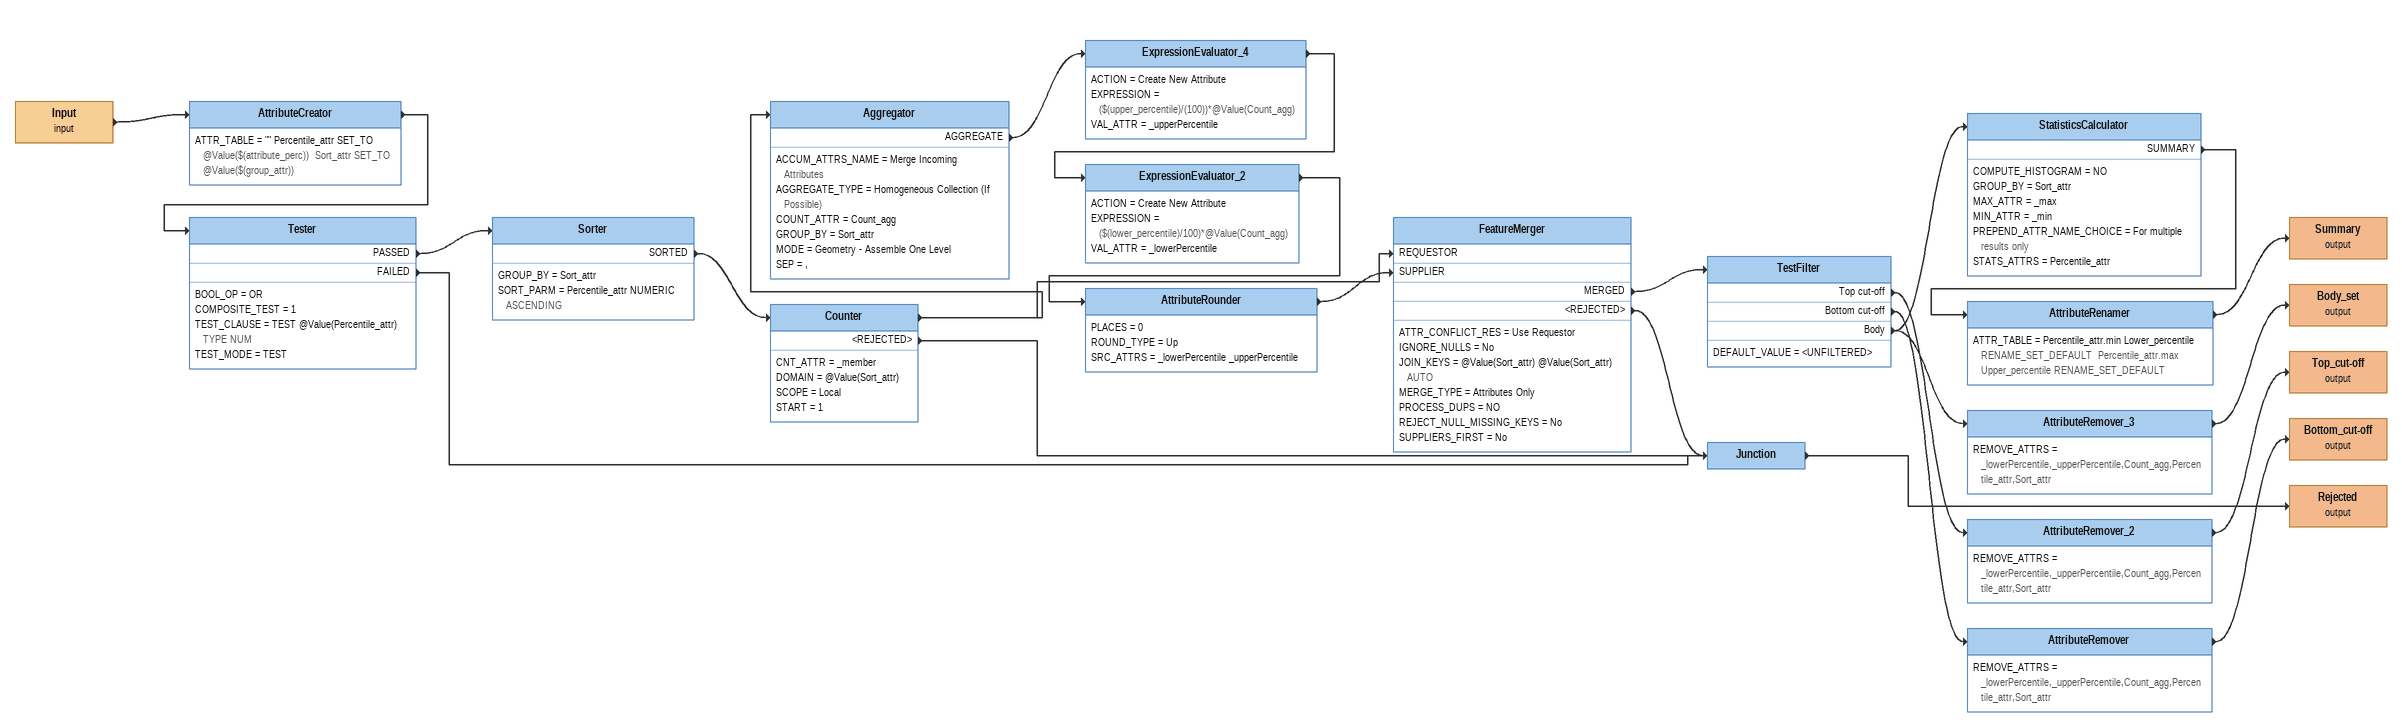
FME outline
Input (input)
    -> AttributeCreator
AttributeCreator
    ATTR_TABLE = "" Percentile_attr SET_TO @Value($(attribute_perc))  Sort_attr SET_TO @Value($(group_attr))
    -> Tester
Tester
    BOOL_OP = OR
    COMPOSITE_TEST = 1
    TEST_CLAUSE = TEST @Value(Percentile_attr) TYPE NUM
    TEST_MODE = TEST
    PASSED -> Sorter
    FAILED -> Junction
Sorter
    GROUP_BY = Sort_attr
    SORT_PARM = Percentile_attr NUMERIC ASCENDING
    SORTED -> Counter
Counter
    CNT_ATTR = _member
    DOMAIN = @Value(Sort_attr)
    SCOPE = Local
    START = 1
    -> FeatureMerger [REQUESTOR]
    -> Aggregator
    <REJECTED> -> Junction
Aggregator
    ACCUM_ATTRS_NAME = Merge Incoming Attributes
    AGGREGATE_TYPE = Homogeneous Collection (If Possible)
    COUNT_ATTR = Count_agg
    GROUP_BY = Sort_attr
    MODE = Geometry - Assemble One Level
    SEP = ,
    AGGREGATE -> ExpressionEvaluator_4
ExpressionEvaluator_4
    ACTION = Create New Attribute
    EXPRESSION = ($(upper_percentile)/(100))*@Value(Count_agg)
    VAL_ATTR = _upperPercentile
    -> ExpressionEvaluator_2
ExpressionEvaluator_2
    ACTION = Create New Attribute
    EXPRESSION = ($(lower_percentile)/100)*@Value(Count_agg)
    VAL_ATTR = _lowerPercentile
    -> AttributeRounder
AttributeRounder
    PLACES = 0
    ROUND_TYPE = Up
    SRC_ATTRS = _lowerPercentile _upperPercentile
    -> FeatureMerger [SUPPLIER]
FeatureMerger
    ATTR_CONFLICT_RES = Use Requestor
    IGNORE_NULLS = No
    JOIN_KEYS = @Value(Sort_attr) @Value(Sort_attr) AUTO
    MERGE_TYPE = Attributes Only
    PROCESS_DUPS = NO
    REJECT_NULL_MISSING_KEYS = No
    SUPPLIERS_FIRST = No
    MERGED -> TestFilter
    <REJECTED> -> Junction
TestFilter
    DEFAULT_VALUE = <UNFILTERED>
    Top cut-off -> AttributeRemover_2
    Bottom cut-off -> AttributeRemover
    Body -> AttributeRemover_3
    Body -> StatisticsCalculator
StatisticsCalculator
    COMPUTE_HISTOGRAM = NO
    GROUP_BY = Sort_attr
    MAX_ATTR = _max
    MIN_ATTR = _min
    PREPEND_ATTR_NAME_CHOICE = For multiple results only
    STATS_ATTRS = Percentile_attr
    SUMMARY -> AttributeRenamer
AttributeRenamer
    ATTR_TABLE = Percentile_attr.min Lower_percentile RENAME_SET_DEFAULT  Percentile_attr.max Upper_percentile RENAME_SET_DEFAULT
    -> Summary (output)
Summary (output)
AttributeRemover_3
    REMOVE_ATTRS = _lowerPercentile,_upperPercentile,Count_agg,Percentile_attr,Sort_attr
    -> Body_set (output)
Body_set (output)
AttributeRemover_2
    REMOVE_ATTRS = _lowerPercentile,_upperPercentile,Count_agg,Percentile_attr,Sort_attr
    -> Top_cut-off (output)
Top_cut-off (output)
AttributeRemover
    REMOVE_ATTRS = _lowerPercentile,_upperPercentile,Count_agg,Percentile_attr,Sort_attr
    -> Bottom_cut-off (output)
Bottom_cut-off (output)
Junction
    -> Rejected (output)
Rejected (output)
